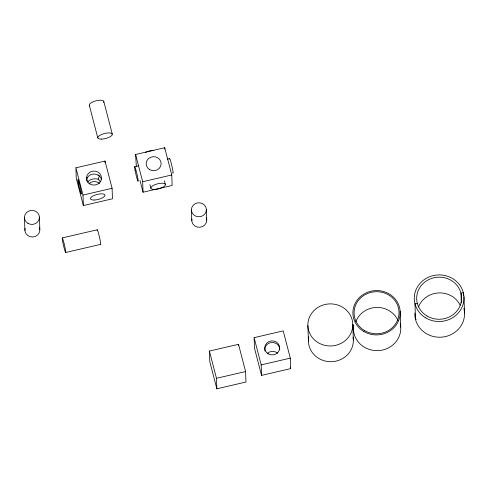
<?xml version="1.0" encoding="UTF-8"?>
<svg xmlns="http://www.w3.org/2000/svg" width="489" height="489" viewBox="0 0 489 489"><rect width="100%" height="100%" fill="white"/><g stroke="black" fill="none" stroke-linecap="round" stroke-linejoin="round"><path stroke-width="0.73" d="M86.651 180.154C87.769 172.195 99.432 172.11 101.455 179.371M99.524 175.783L98.142 179.151L100.538 181.908M87.543 182.238C89.621 178.888 94.548 178.32 98.142 179.151M98.014 175.441L98.43 175.031M75.905 167.825L105.013 161.064L112.097 188.302L112.464 198.791L83.356 205.551L76.272 178.308L75.905 167.825L82.989 195.062L83.356 205.551M136.345 166.449L135.6 154.493L164.707 147.733L171.786 174.97L172.152 185.459L143.045 192.22L139.982 180.441M134.732 166.737L138.448 165.869M167.434 159.139L169.665 158.625M82.989 195.062L112.097 188.302M143.045 192.22L142.678 181.731L171.786 174.97M62.299 237.905L97.225 229.793M65.654 252.495A7.488 0.538 76.9 0 0 63.625 241.609A7.488 0.538 76.9 0 0 62.647 241.493A7.488 0.538 76.9 0 0 65.654 252.495L100.587 244.384M254.109 337.654L283.217 330.894L290.301 358.131L290.668 368.62L261.554 375.381L254.476 348.137L254.109 337.654L261.193 364.892L261.554 375.381M209.402 351.065L238.51 344.305L245.588 371.542L245.955 382.031L216.847 388.792L209.763 361.548L209.402 351.065L216.48 378.303L216.847 388.792M417.306 303.284L414.978 303.822L415.528 319.549L416.255 319.384M463.297 292.605L460.968 293.143L461.31 302.972M261.193 364.892L290.301 358.131M216.48 378.303L245.588 371.542M86.7 177.605L87.72 177.831M87.855 181.541L86.804 180.594M290.283 367.147L290.668 368.62M164.42 180.771L165.368 184.402M149.94 184.604L150.887 188.234M135.6 154.493L142.678 181.731M103.784 101.412L112.281 134.096M89.304 105.245L97.8 137.935M463.963 296.811L464.55 313.645M463.334 293.589L463.401 295.552M400.185 311.407L400.729 327.141M352.795 324.311A22.47 21.045 -2 0 1 319.58 343.449A22.47 21.045 -2 0 1 318.626 307.006A22.47 21.045 -2 0 1 352.795 324.311L353.345 340.038M307.868 325.533L308.418 341.261M238.51 344.305L238.559 345.802M206.376 209.585A7.488 7.017 -2 0 1 195.3 215.961A7.488 7.017 -2 0 1 194.983 203.815A7.488 7.017 -2 0 1 206.376 209.585L206.743 220.068M191.401 209.989L191.767 220.478M164.707 147.733L164.756 149.231M105.013 161.064L105.068 162.562M39.413 216.994L39.853 229.573M24.456 217.837L24.896 230.417M264.983 351.157A7.488 7.017 -2 0 1 271.517 342.489A7.488 7.017 -2 0 1 279.745 349.714M267.104 353.602A7.488 7.017 -2 0 1 277.691 353.241M145.569 152.36A7.488 2.567 -14.6 0 1 153.534 150.514M400.222 323.645A23.668 22.17 -2 0 1 377.679 350.637A23.668 22.17 -2 0 1 353.761 324.91M355.864 321.695A22.47 21.045 -2 0 1 376.554 307.434A22.47 21.045 -2 0 1 397.954 320.546M418.505 307.006A22.47 21.045 -2 0 1 438.774 292.917A22.47 21.045 -2 0 1 460.186 305.24M463.847 308.333A24.866 23.295 -2 0 1 442.148 337.11A24.866 23.295 -2 0 1 414.843 313.113M353.04 337.049A22.47 21.045 -2 0 1 330.631 361.695A22.47 21.045 -2 0 1 308.816 336.774M169.573 159.108A7.488 0.538 76.9 0 1 171.847 165.728A7.488 0.538 76.9 0 1 172.776 172.862M88.906 183.772A7.488 7.017 -2 0 1 99.493 183.406M97.152 230.539A7.488 0.538 76.9 0 1 99.249 236.193A7.488 0.538 76.9 0 1 100.441 244.225M39.462 227.703A7.488 7.017 -2 0 1 32.708 237.006A7.488 7.017 -2 0 1 25.098 228.369M89.811 105.868A7.488 2.567 -14.6 0 1 96.095 100.795A7.488 2.567 -14.6 0 1 103.564 102.427M206.205 217.629A7.488 7.017 -2 0 1 199.97 227.257A7.488 7.017 -2 0 1 191.896 218.98M268.204 353.84A7.488 7.017 -2 0 0 279.69 348.144A7.488 7.017 -2 0 0 268.724 341.695A7.488 7.017 -2 0 0 268.204 353.84M154.567 189.432A7.488 2.567 -14.6 0 0 165.404 184.628A7.488 2.567 -14.6 0 0 154.408 184.891A7.488 2.567 -14.6 0 0 154.567 189.432M363.908 331.542A23.668 22.17 -2 0 0 400.198 313.535A23.668 22.17 -2 0 0 365.552 293.162A23.668 22.17 -2 0 0 363.908 331.542M364.549 330.588A22.47 21.045 -2 0 0 399.006 313.492A22.47 21.045 -2 0 0 366.108 294.152A22.47 21.045 -2 0 0 364.549 330.588M427.129 316.059A22.47 21.045 -2 0 0 461.585 298.962A22.47 21.045 -2 0 0 428.694 279.622A22.47 21.045 -2 0 0 427.129 316.059M425.852 317.96A24.866 23.295 -2 0 0 463.982 299.042A24.866 23.295 -2 0 0 427.575 277.636A24.866 23.295 -2 0 0 425.852 317.96M149.652 169.634A7.488 7.017 -2 0 0 161.138 163.931A7.488 7.017 -2 0 0 150.178 157.489A7.488 7.017 -2 0 0 149.652 169.634M135.08 170.325A7.488 0.538 76.9 0 0 138.094 181.327A7.488 0.538 76.9 0 0 136.064 170.441A7.488 0.538 76.9 0 0 135.08 170.325M94.169 200.044A7.488 2.567 -14.6 0 0 105.001 195.233A7.488 2.567 -14.6 0 0 94.01 195.502A7.488 2.567 -14.6 0 0 94.169 200.044M78.301 182.978A7.488 0.538 76.9 0 0 81.308 193.98A7.488 0.538 76.9 0 0 79.279 183.1A7.488 0.538 76.9 0 0 78.301 182.978M90 184.011A7.488 7.017 -2 0 0 101.486 178.314A7.488 7.017 -2 0 0 90.52 171.865A7.488 7.017 -2 0 0 90 184.011M27.934 223.363A7.488 7.017 -2 0 0 39.42 217.66A7.488 7.017 -2 0 0 28.454 211.217A7.488 7.017 -2 0 0 27.934 223.363M101.48 139.133A7.488 2.567 -14.6 0 0 112.317 134.328A7.488 2.567 -14.6 0 0 101.321 134.591A7.488 2.567 -14.6 0 0 101.48 139.133"/></g></svg>
